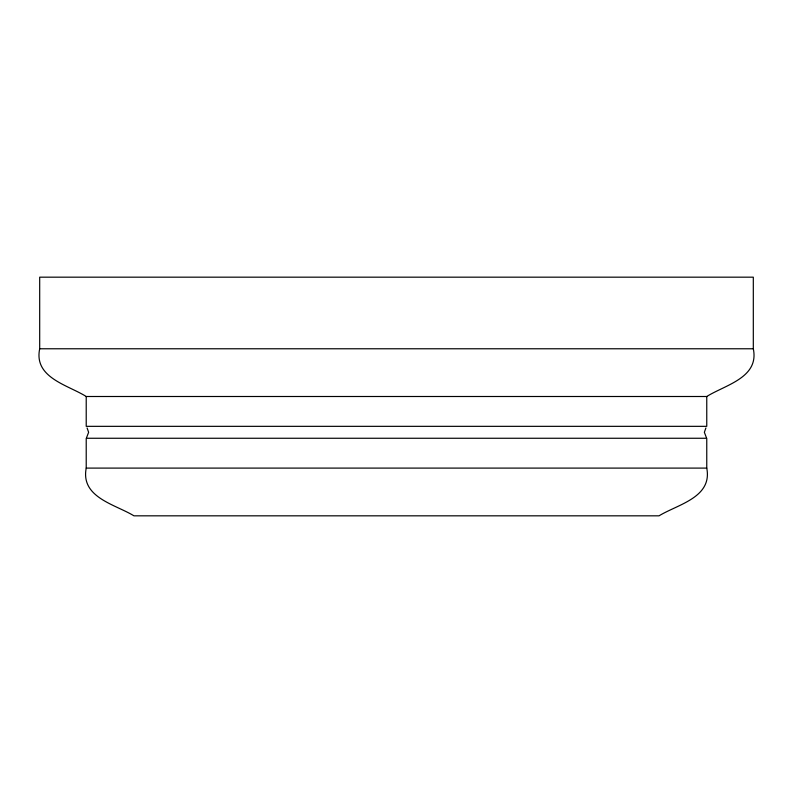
<?xml version="1.0" encoding="UTF-8"?>
<svg xmlns="http://www.w3.org/2000/svg" width="793" height="793" viewBox="0 0 793 793"><rect width="100%" height="100%" fill="white"/><g stroke="black" fill="none" stroke-linecap="round" stroke-linejoin="round"><path stroke-width="1.19" d="M706.761 468.098C712.56 497.479 677.827 504.348 659.023 515.827L133.948 515.827C115.154 504.348 80.43 497.469 86.219 468.098L86.219 438.261L706.761 438.261L706.761 468.098L86.219 468.098M39.69 348.771C33.603 377.706 67.802 384.932 86.219 396.5L706.761 396.5C725.189 384.932 759.397 377.706 753.31 348.771L753.31 277.173L39.69 277.173L39.69 348.771L753.31 348.771M705.899 427.952L704.362 432.294L706.305 437.409M86.675 437.409L88.628 432.294L87.091 427.952M706.761 396.5L706.761 426.337L86.219 426.337L86.219 396.5"/></g></svg>
